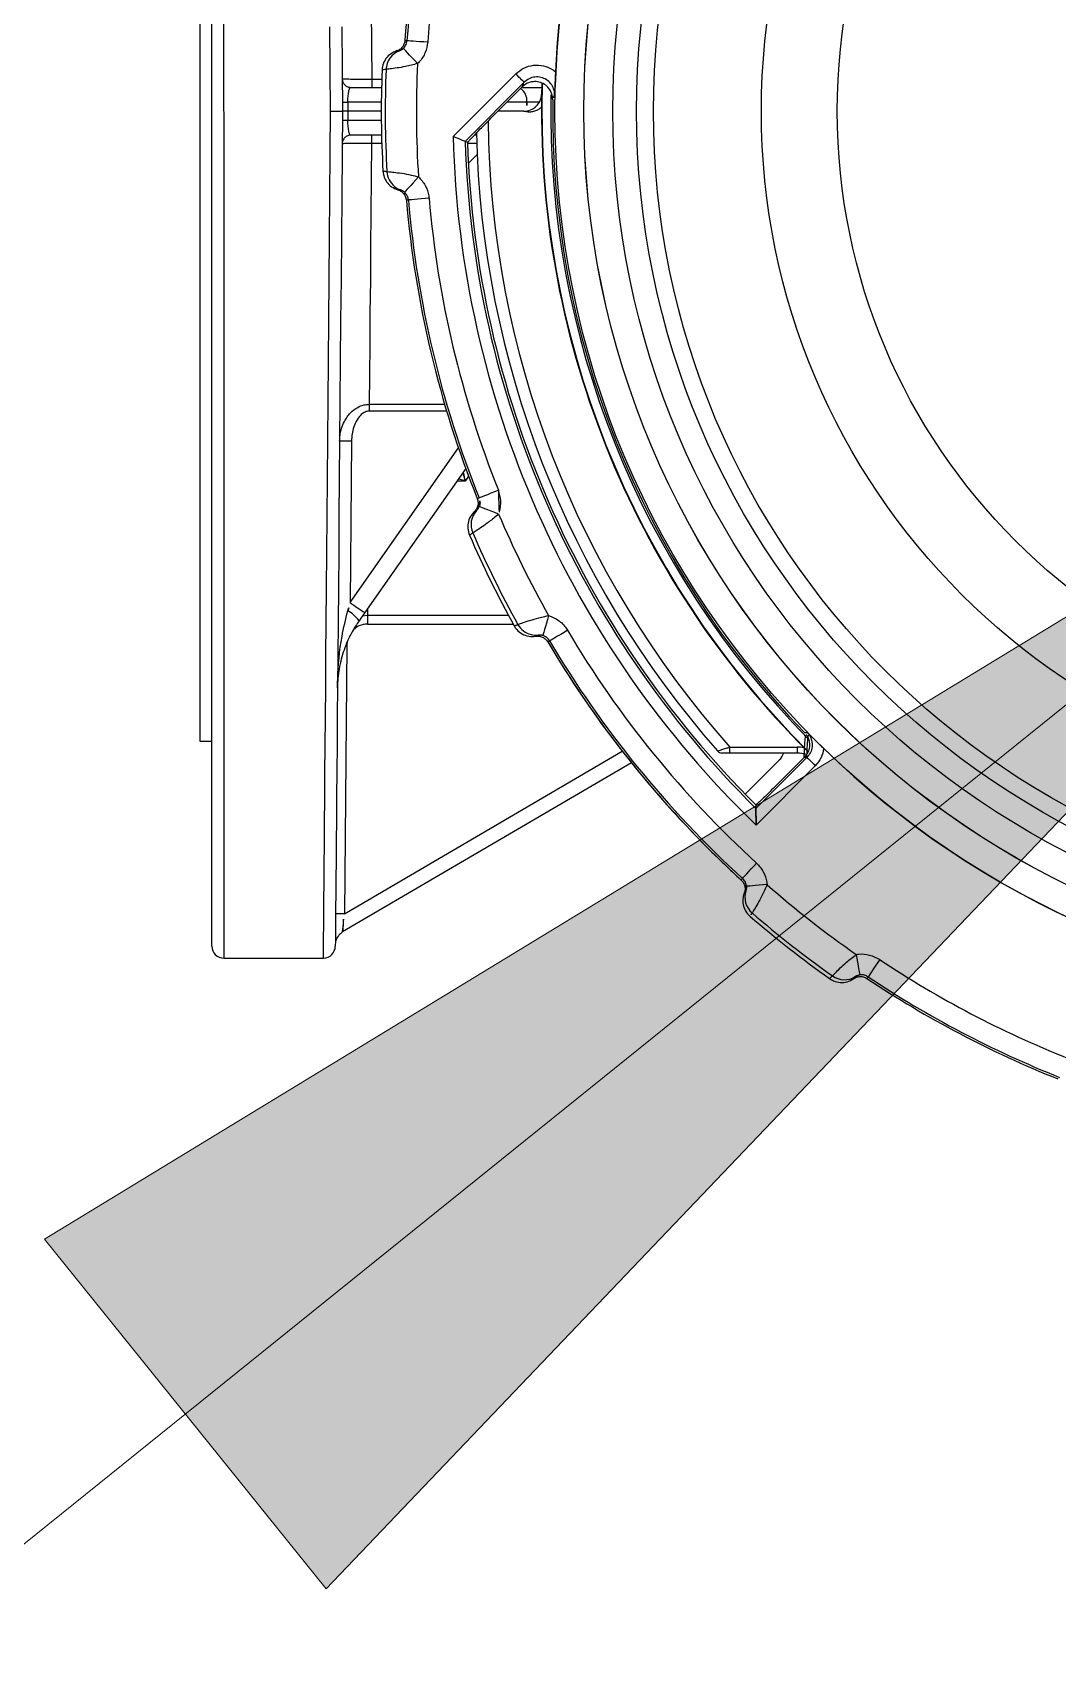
# Model space of a CAD drawing. Header units: millimetres. Extents: x 441156 to 441876, y 4514765 to 4515211.
# Drawn here: x 441240.9967 to 441241.1771, y 4514792.605 to 4514792.8894 of the extents above; entities that cross this region are included whole.
import ezdxf

# ---------------------------------------------------------------- set-up
doc = ezdxf.new("R2010")
doc.units = ezdxf.units.MM
doc.layers.add('-LYNKA_PISCINA', color=7, linetype='Continuous', lineweight=18)
doc.layers.add('G-ANNO-TEXT', color=7, linetype='Continuous', lineweight=9)
doc.layers.add('05 ESQUEMAS HIDRAULICOS nuevos_dwg _6_', color=7, linetype='Continuous', lineweight=18, true_color=0x767676)

# ---------------------------------------------------------------- blocks, each defined once
blk = doc.blocks.new('05 ESQUEMAS HIDRAULICOS nuevos_dwg_A$C47CE04E0-V10-01_ARQ_CUARTO DEPURADORA')
at = {"layer": '-LYNKA_PISCINA', "lineweight": 25}
for p, q in [((3.479, 51.541), (3.479, 79.641)), ((6.175, 66.132), (6.341, 66.132)), ((5.825, 65.991), (6.337, 65.991)), ((8.176, 65.472), (8.705, 66.001)), ((8.732, 65.591), (8.295, 65.591)), ((8.782, 65.743), (8.447, 65.743)), ((6.337, 65.191), (5.825, 65.191)), ((6.341, 65.051), (6.175, 65.051)), ((7.938, 65.051), (7.785, 65.051)), ((7.934, 65.191), (7.901, 65.191)), ((7.799, 64.718), (7.945, 64.864)), ((6.134, 60.66), (7.398, 60.66)), ((12.455, 54.1), (13.028, 54.673)), ((10.541, 54.626), (5.681, 51.78))]:
    blk.add_line(p, q, dxfattribs=at)
at = {"layer": '-LYNKA_PISCINA', "lineweight": 25, "flags": 128}
for points in [[(3.679, 79.841), (3.679, 51.341), (5.357, 51.341), (5.357, 51.346), (5.357, 51.381), (5.358, 51.452), (5.359, 51.558), (5.36, 51.699), (5.362, 51.874), (5.364, 52.083), (5.366, 52.326), (5.368, 52.602), (5.371, 52.911), (5.374, 53.25), (5.377, 53.621), (5.38, 54.021), (5.384, 54.45), (5.388, 54.907), (5.392, 55.39), (5.396, 55.899), (5.401, 56.431), (5.406, 56.987), (5.411, 57.564), (5.416, 58.161), (5.421, 58.776), (5.427, 59.408), (5.432, 60.056), (5.438, 60.717), (5.444, 61.391), (5.45, 62.075), (5.455, 62.768), (5.461, 63.467), (5.468, 64.172), (5.474, 64.881), (5.48, 65.591), (5.474, 66.302), (5.468, 67.01)], [(5.667, 67.013), (5.674, 66.303), (5.68, 65.591), (5.674, 64.88), (5.667, 64.17), (5.661, 63.463), (5.655, 62.763), (5.649, 62.069), (5.643, 61.385), (5.637, 60.711), (5.631, 60.05), (5.626, 59.403), (5.62, 58.772), (5.615, 58.158), (5.61, 57.564), (5.605, 56.99), (5.6, 56.438), (5.595, 55.91), (5.591, 55.407), (5.587, 54.929), (5.583, 54.48), (5.579, 54.058), (5.576, 53.666), (5.573, 53.305), (5.57, 52.976), (5.567, 52.678), (5.565, 52.414), (5.563, 52.184), (5.561, 51.988), (5.56, 51.827), (5.559, 51.702), (5.558, 51.612), (5.557, 51.558), (5.557, 51.539)], [(3.479, 76.191), (3.279, 76.189), (3.279, 54.993), (3.479, 54.991)], [(7.432, 70.637), (6.134, 70.637), (6.134, 70.522), (6.139, 70.03), (6.144, 69.517), (6.148, 68.985), (6.154, 68.436), (6.159, 67.874), (6.164, 67.3), (6.169, 66.719), (6.175, 66.132), (6.175, 65.991)], [(6.942, 66.393), (6.895, 66.443), (6.851, 66.49), (6.81, 66.534), (6.773, 66.573), (6.744, 66.605), (6.721, 66.629), (6.708, 66.643), (6.703, 66.649)], [(6.731, 66.783), (6.733, 66.783), (6.747, 66.782), (6.766, 66.781), (6.773, 66.78), (6.793, 66.779), (6.826, 66.777), (6.869, 66.774), (6.922, 66.77), (6.982, 66.766), (7.047, 66.762), (7.115, 66.757)], [(7.785, 65.068), (7.743, 65.084), (8.738, 66.079), (8.735, 66.082), (8.726, 66.091), (8.713, 66.104), (8.695, 66.122), (8.674, 66.143), (8.65, 66.167), (8.624, 66.193), (8.597, 66.22), (7.541, 65.164)], [(6.333, 65.743), (5.768, 65.743), (5.769, 65.591), (5.68, 65.591)], [(6.332, 65.591), (5.769, 65.591), (5.768, 65.439), (6.333, 65.439)], [(7.432, 60.546), (6.134, 60.546), (6.134, 60.66), (6.139, 61.152), (6.144, 61.665), (6.148, 62.198), (6.154, 62.746), (6.159, 63.309), (6.164, 63.882), (6.169, 64.464), (6.175, 65.051), (6.175, 65.191)], [(6.959, 64.488), (6.913, 64.437), (6.869, 64.389), (6.829, 64.344), (6.793, 64.305), (6.764, 64.273), (6.742, 64.248), (6.729, 64.233), (6.724, 64.228)], [(7.138, 64.127), (7.07, 64.121), (7.005, 64.115), (6.945, 64.11), (6.892, 64.106), (6.849, 64.102), (6.816, 64.099), (6.796, 64.098), (6.789, 64.097), (6.786, 64.097), (6.772, 64.096), (6.755, 64.094)], [(5.831, 60.042), (5.808, 57.324), (7.63, 59.927)], [(7.753, 59.581), (6.053, 57.154), (6.021, 57.108), (5.989, 57.062), (5.957, 57.016)], [(7.802, 59.448), (7.744, 59.367), (7.603, 59.367)], [(7.947, 59.073), (7.949, 59.074), (7.961, 59.079), (7.979, 59.086), (7.986, 59.089), (8.004, 59.096), (8.035, 59.108), (8.075, 59.125), (8.124, 59.144), (8.18, 59.167), (8.241, 59.191), (8.304, 59.216)], [(8.306, 58.813), (8.243, 58.838), (8.182, 58.861), (8.125, 58.883), (8.076, 58.902), (8.035, 58.918), (8.005, 58.93), (7.986, 58.937), (7.98, 58.939)], [(6.102, 57.225), (6.102, 57.166), (6.101, 57.109), (8.47, 57.109)], [(6.015, 57.099), (6.101, 57.109), (6.101, 56.96), (8.551, 56.96)], [(9.148, 57.104), (9.128, 57.039), (9.11, 56.976), (9.093, 56.918), (9.078, 56.867), (9.066, 56.825), (9.057, 56.794), (9.051, 56.775), (9.049, 56.768)], [(9.466, 56.856), (9.407, 56.822), (9.351, 56.788), (9.299, 56.758), (9.254, 56.731), (9.216, 56.709), (9.188, 56.692), (9.171, 56.682), (9.164, 56.678), (9.162, 56.677), (9.15, 56.67), (9.135, 56.661)], [(5.76, 56.663), (5.751, 56.612), (5.712, 52.085), (10.386, 54.822)], [(13.453, 55.138), (13.482, 55.138), (13.497, 55.138)], [(12.636, 53.917), (12.636, 53.859), (13.494, 54.717), (13.497, 54.713), (13.506, 54.705), (13.519, 54.691), (13.537, 54.674), (13.558, 54.653), (13.582, 54.629), (13.608, 54.603), (13.635, 54.576), (12.638, 53.578)], [(13.494, 54.717), (13.477, 54.717), (13.449, 54.717), (12.924, 54.192)], [(12.388, 52.654), (12.389, 52.655), (12.398, 52.666), (12.411, 52.68), (12.415, 52.685), (12.429, 52.7), (12.451, 52.724), (12.481, 52.756), (12.516, 52.795), (12.557, 52.84), (12.601, 52.888), (12.647, 52.938)], [(12.824, 52.576), (12.756, 52.57), (12.691, 52.565), (12.631, 52.56), (12.578, 52.556), (12.534, 52.553), (12.502, 52.55), (12.482, 52.549), (12.475, 52.548)], [(14.324, 51.401), (14.335, 51.334), (14.345, 51.269), (14.355, 51.21), (14.364, 51.157), (14.371, 51.114), (14.376, 51.082), (14.379, 51.062), (14.38, 51.055)], [(14.718, 51.316), (14.68, 51.259), (14.644, 51.205), (14.61, 51.155), (14.581, 51.111), (14.557, 51.074), (14.539, 51.047), (14.528, 51.031), (14.524, 51.025), (14.522, 51.022), (14.514, 51.01), (14.504, 50.996)]]:
    blk.add_lwpolyline(points, dxfattribs=at)
blk.add_lwpolyline([(13.329, 54.891), (13.329, 54.791), (12.199, 54.791), (12.199, 54.891)], close=True, dxfattribs=at)
at = {"layer": '-LYNKA_PISCINA', "lineweight": 25}
for radius in [14.974, 14.488, 14.487, 14, 14, 13.6, 13.6, 13.316, 11.5, 10.222]:
    blk.add_circle((24.229, 65.591), radius, dxfattribs=at)
for centre, radius, start, end in [((24.229, 65.591), 14.975, 135.74, 177.4682), ((24.229, 65.591), 17.538, 159.1817, 176.104), ((24.229, 65.591), 17.504, 159.183, 176.1027), ((24.229, 65.591), 17.154, 159.183, 176.1027), ((6.762, 66.281), 0.35, 111.045, 177.744), ((6.493, 68.911), 2.307, 272.4431, 273.5645), ((24.229, 65.591), 17.306, 177.3445, 183.6555), ((24.229, 65.591), 17.896, 177.7781, 183.2219), ((24.229, 65.591), 17.83, 177.7377, 183.2623), ((8.529, 65.769), 0.255, 354.2355, 53.9806), ((24.229, 65.591), 15.2, 178.2542, 225.1431), ((24.229, 65.591), 15.193, 178.2665, 225.133), ((24.229, 65.591), 15.043, 178.959, 224.6172), ((24.229, 65.591), 15.013, 179.2592, 224.1282), ((24.229, 65.591), 16.1, 180.5679, 221.6514), ((24.229, 65.591), 16.693, 181.4649, 226.0242), ((24.229, 65.591), 16.493, 181.7622, 225.3422), ((24.229, 65.591), 16.453, 181.8237, 225.2007), ((24.229, 65.591), 16.3, 181.258, 221.3375), ((6.777, 64.596), 0.35, 183.2574, 230.1444), ((6.777, 64.596), 0.35, 230.1455, 249.9576), ((6.554, 61.989), 2.281, 87.429, 88.5633), ((24.229, 65.591), 17.538, 184.896, 201.8183), ((24.229, 65.591), 17.504, 184.8973, 201.817), ((24.229, 65.591), 17.154, 184.8973, 201.817), ((5.731, 54.311), 5.731, 89.0003, 90.9997), ((8.192, 58.634), 0.35, 136.7594, 203.4582), ((6.81, 60.884), 2.304, 298.157, 299.2797), ((24.229, 65.591), 17.306, 203.0588, 209.3698), ((24.229, 65.591), 17.83, 203.4519, 208.9766), ((24.229, 65.591), 17.896, 203.4924, 208.9361), ((5.47, 56.663), 0.602, 35.9727, 60.263), ((11.844, 65.815), 10.419, 234.5908, 236.2324), ((8.937, 57.123), 0.35, 208.9718, 255.8585), ((24.229, 65.591), 17.154, 210.6116, 227.5313), ((8.937, 57.123), 0.35, 255.8597, 275.6716), ((9.863, 54.687), 2.27, 113.1404, 114.2803), ((24.229, 65.591), 17.538, 210.6103, 225), ((24.229, 65.591), 17.538, 210.6103, 227.5325), ((24.229, 65.591), 17.504, 210.6116, 227.5313), ((12.065, 54.891), 0.1, 221.3375, 270), ((12.781, 54.921), 0.35, 315, 338.2802), ((13.329, 54.291), 0.6, 78.9807, 90), ((13.329, 54.291), 0.5, 72.1279, 90), ((24.229, 65.591), 14.975, 225.74, 267.4682), ((24.229, 65.591), 17.538, 225, 227.5325), ((24.229, 65.591), 17.306, 228.7731, 235.0841), ((10.552, 53.811), 2.336, 323.8787, 324.9864), ((12.799, 52.365), 0.35, 162.4737, 229.1724), ((5.637, 47.786), 4.3, 89.0007, 90.9993), ((24.229, 65.591), 17.896, 229.2067, 234.6504), ((24.229, 65.591), 17.83, 229.1662, 234.6909), ((3.679, 51.541), 0.2, 180, 270), ((5.357, 51.541), 0.2, 270.4175, 359.5), ((24.229, 65.591), 17.154, 236.3259, 248.2614), ((14.125, 51.326), 0.35, 234.685, 301.3834), ((16.029, 49.524), 2.285, 138.8582, 139.9905), ((24.229, 65.591), 17.538, 236.3246, 248.1899), ((24.229, 65.591), 17.504, 236.3259, 248.2614)]:
    blk.add_arc(centre, radius, start, end, dxfattribs=at)
for centre, major_axis, ratio, start_param, end_param in [((23.798, 65.585), (15.015, 0.204), 0.999973, 3.117491, 3.127627), ((5.808, 57.327), (0.206, 0.726), 0.00092, 4.516883, 4.708967)]:
    blk.add_ellipse(centre, major_axis=major_axis, ratio=ratio, start_param=start_param, end_param=end_param, dxfattribs=at)
for points, knots in [([(6.731, 66.783), (6.727, 66.761), (6.72, 66.716), (6.681, 66.659), (6.636, 66.622), (6.603, 66.61), (6.591, 66.606)], [0, 0, 0, 0, 0.280969, 0.561944, 0.842935, 1, 1, 1, 1]), ([(6.636, 66.608), (6.637, 66.608), (6.638, 66.608), (6.644, 66.611), (6.657, 66.616), (6.673, 66.625), (6.688, 66.636), (6.697, 66.643), (6.702, 66.648), (6.703, 66.649)], [0, 0, 0, 0, 0.151142, 0.413313, 0.653786, 0.827404, 0.905789, 0.984719, 1, 1, 1, 1]), ([(6.703, 66.649), (6.706, 66.652), (6.726, 66.671), (6.754, 66.714), (6.762, 66.759), (6.766, 66.781)], [0, 0, 0, 0, 0.101197, 0.550611, 1, 1, 1, 1]), ([(7.115, 66.757), (7.105, 66.696), (7.084, 66.574), (7.006, 66.456), (6.952, 66.403), (6.942, 66.393)], [0, 0, 0, 0, 0.449406, 0.89881, 1, 1, 1, 1]), ([(6.591, 66.606), (6.568, 66.596), (6.507, 66.573), (6.426, 66.505), (6.362, 66.403), (6.351, 66.324), (6.346, 66.285)], [0, 0, 0, 0, 0.177142, 0.451434, 0.725712, 1, 1, 1, 1]), ([(6.942, 66.393), (6.874, 66.375), (6.75, 66.343), (6.589, 66.317), (6.476, 66.302), (6.421, 66.296), (6.415, 66.295), (6.412, 66.295)], [0, 0, 0, 0, 0.255408, 0.459957, 0.680688, 0.886849, 1, 1, 1, 1]), ([(8.597, 66.22), (8.641, 66.256), (8.728, 66.328), (8.896, 66.373), (9.066, 66.364), (9.191, 66.312), (9.252, 66.265), (9.269, 66.253)], [0, 0, 0, 0, 0.229331, 0.4586899, 0.6873425, 0.9151581, 1, 1, 1, 1]), ([(5.675, 66.14), (5.677, 66.12), (5.682, 66.081), (5.717, 66.032), (5.766, 65.998), (5.805, 65.993), (5.825, 65.991)], [0, 0, 0, 0, 0.25, 0.5, 0.75, 1, 1, 1, 1]), ([(5.675, 66.14), (5.681, 66.139), (5.692, 66.137), (5.778, 66.134), (5.905, 66.132), (6.046, 66.132), (6.138, 66.132), (6.175, 66.132)], [0, 0, 0, 0, 0.215127, 0.43032, 0.645349, 0.860012, 1, 1, 1, 1]), ([(6.412, 66.295), (6.406, 66.294), (6.384, 66.29), (6.362, 66.287), (6.346, 66.285)], [0, 0, 0, 0, 0.292748, 1, 1, 1, 1]), ([(9.25, 65.861), (9.25, 65.863), (9.25, 65.898), (9.239, 65.967), (9.19, 66.057), (9.115, 66.126), (9.02, 66.166), (8.918, 66.172), (8.817, 66.144), (8.764, 66.101), (8.738, 66.079)], [0, 0, 0, 0, 0.005702, 0.148229, 0.289901, 0.43109, 0.572378, 0.714307, 0.856984, 1, 1, 1, 1]), ([(9.269, 66.253), (9.267, 66.219), (9.263, 66.127), (9.256, 65.994), (9.252, 65.905), (9.25, 65.862), (9.25, 65.861)], [0, 0, 0, 0, 0.227363, 0.620168, 0.997546, 1, 1, 1, 1]), ([(5.768, 65.743), (5.768, 65.758), (5.769, 65.789), (5.773, 65.835), (5.779, 65.881), (5.788, 65.936), (5.798, 65.983), (5.816, 65.989), (5.825, 65.991)], [0, 0, 0, 0, 0.087992, 0.189036, 0.306564, 0.442758, 0.716377, 1, 1, 1, 1]), ([(9.217, 65.785), (9.214, 65.819), (9.208, 65.887), (9.158, 65.978), (9.082, 66.047), (8.988, 66.087), (8.886, 66.093), (8.785, 66.067), (8.732, 66.023), (8.705, 66.001)], [0, 0, 0, 0, 0.142918, 0.2858535, 0.4283541, 0.5703406, 0.712118, 0.8540783, 1, 1, 1, 1]), ([(8.705, 66.001), (8.713, 66.019), (8.724, 66.045), (8.735, 66.071), (8.738, 66.079)], [0, 0, 0, 0, 0.682321, 1, 1, 1, 1]), ([(8.708, 65.991), (8.719, 65.991), (8.799, 65.991), (8.916, 65.991), (9.019, 65.991), (9.039, 65.991)], [0, 0, 0, 0, 0.118184, 0.832603, 1, 1, 1, 1]), ([(8.732, 65.591), (8.771, 65.596), (8.847, 65.604), (8.946, 65.671), (9.003, 65.753), (9.027, 65.828), (9.03, 65.866), (9.032, 65.885)], [0, 0, 0, 0, 0.255035, 0.507264, 0.75496, 0.880695, 1, 1, 1, 1]), ([(9.25, 65.861), (9.245, 65.85), (9.234, 65.825), (9.223, 65.799), (9.217, 65.785)], [0, 0, 0, 0, 0.445967, 1, 1, 1, 1]), ([(5.48, 65.591), (5.482, 65.591), (5.497, 65.591), (5.534, 65.591), (5.588, 65.591), (5.639, 65.591), (5.673, 65.591), (5.678, 65.591), (5.68, 65.591)], [0, 0, 0, 0, 0.0218, 0.141346, 0.356018, 0.570676, 0.78533, 1, 1, 1, 1]), ([(5.678, 65.743), (5.68, 65.743), (5.682, 65.743), (5.7, 65.743), (5.728, 65.743), (5.755, 65.743), (5.768, 65.743)], [0, 0, 0, 0, 0.250009, 0.499999, 0.749996, 1, 1, 1, 1]), ([(9.028, 65.66), (9.016, 65.649), (8.986, 65.621), (8.928, 65.594), (8.861, 65.577), (8.794, 65.576), (8.752, 65.586), (8.732, 65.591)], [0, 0, 0, 0, 0.155428, 0.379856, 0.596233, 0.80316, 1, 1, 1, 1]), ([(8.989, 65.746), (8.945, 65.745), (8.87, 65.745), (8.808, 65.744), (8.782, 65.743)], [0, 0, 0, 0, 0.578808, 1, 1, 1, 1]), ([(5.678, 65.439), (5.68, 65.439), (5.682, 65.439), (5.7, 65.439), (5.728, 65.439), (5.755, 65.439), (5.768, 65.439)], [0, 0, 0, 0, 0.250009, 0.499999, 0.749996, 1, 1, 1, 1]), ([(5.825, 65.191), (5.816, 65.194), (5.798, 65.199), (5.788, 65.246), (5.779, 65.301), (5.773, 65.347), (5.769, 65.393), (5.768, 65.424), (5.768, 65.439)], [0, 0, 0, 0, 0.283647, 0.557242, 0.69344, 0.81097, 0.912018, 1, 1, 1, 1]), ([(7.784, 65.06), (7.785, 65.062), (7.788, 65.068), (7.819, 65.104), (7.889, 65.18), (8.011, 65.306), (8.115, 65.411), (8.176, 65.472)], [0, 0, 0, 0, 0.085888, 0.232975, 0.416331, 0.661323, 1, 1, 1, 1]), ([(5.825, 65.191), (5.805, 65.189), (5.766, 65.185), (5.717, 65.15), (5.682, 65.101), (5.677, 65.062), (5.675, 65.043)], [0, 0, 0, 0, 0.25, 0.5, 0.75, 1, 1, 1, 1]), ([(6.175, 65.051), (6.119, 65.051), (6.006, 65.051), (5.857, 65.05), (5.744, 65.047), (5.684, 65.045), (5.677, 65.043), (5.675, 65.043)], [0, 0, 0, 0, 0.21429, 0.428548, 0.64287, 0.857497, 1, 1, 1, 1]), ([(7.743, 65.084), (7.74, 65.085), (7.735, 65.087), (7.702, 65.1), (7.654, 65.119), (7.598, 65.142), (7.559, 65.157), (7.541, 65.164), (7.541, 65.164)], [0, 0, 0, 0, 0.1981427, 0.396014, 0.6013566, 0.8230779, 0.9967169, 1, 1, 1, 1]), ([(6.361, 64.585), (6.371, 64.584), (6.388, 64.582), (6.41, 64.579), (6.422, 64.577), (6.427, 64.577)], [0, 0, 0, 0, 0.473733, 0.764643, 1, 1, 1, 1]), ([(6.361, 64.585), (6.364, 64.56), (6.372, 64.496), (6.418, 64.401), (6.502, 64.314), (6.575, 64.284), (6.612, 64.269)], [0, 0, 0, 0, 0.176968, 0.451306, 0.725658, 1, 1, 1, 1]), ([(6.427, 64.577), (6.434, 64.576), (6.448, 64.575), (6.54, 64.566), (6.673, 64.549), (6.821, 64.523), (6.918, 64.498), (6.959, 64.488)], [0, 0, 0, 0, 0.211641, 0.42327, 0.63514, 0.848502, 1, 1, 1, 1]), ([(6.959, 64.488), (7, 64.442), (7.084, 64.35), (7.128, 64.215), (7.136, 64.141), (7.138, 64.127)], [0, 0, 0, 0, 0.449413, 0.898827, 1, 1, 1, 1]), ([(6.612, 64.269), (6.633, 64.261), (6.675, 64.244), (6.722, 64.194), (6.748, 64.141), (6.753, 64.107), (6.755, 64.094)], [0, 0, 0, 0, 0.28101, 0.562009, 0.842992, 1, 1, 1, 1]), ([(6.724, 64.228), (6.723, 64.229), (6.718, 64.233), (6.713, 64.238), (6.703, 64.244), (6.696, 64.249), (6.684, 64.256), (6.672, 64.262), (6.661, 64.266), (6.657, 64.268), (6.657, 64.268), (6.657, 64.268)], [0, 0, 0, 0, 0.015016, 0.09324, 0.105085, 0.204881, 0.248699, 0.450711, 0.669448, 0.924412, 1, 1, 1, 1]), ([(6.789, 64.097), (6.788, 64.102), (6.785, 64.129), (6.769, 64.178), (6.739, 64.212), (6.724, 64.228)], [0, 0, 0, 0, 0.101169, 0.55057, 1, 1, 1, 1]), ([(5.631, 60.042), (5.633, 60.074), (5.638, 60.187), (5.692, 60.356), (5.802, 60.515), (5.92, 60.606), (6.032, 60.653), (6.102, 60.658), (6.134, 60.66)], [0, 0, 0, 0, 0.112017, 0.391151, 0.597043, 0.767094, 0.890819, 1, 1, 1, 1]), ([(6.134, 60.546), (6.114, 60.544), (6.071, 60.539), (6.002, 60.499), (5.932, 60.421), (5.86, 60.277), (5.833, 60.142), (5.832, 60.052), (5.831, 60.042)], [0, 0, 0, 0, 0.0923368, 0.2020243, 0.3649796, 0.5774743, 0.9516162, 1, 1, 1, 1]), ([(7.744, 59.367), (7.744, 59.368), (7.729, 59.374), (7.69, 59.39), (7.652, 59.399), (7.629, 59.405)], [0, 0, 0, 0, 0.010529, 0.397574, 1, 1, 1, 1]), ([(7.705, 59.513), (7.708, 59.513), (7.714, 59.511), (7.725, 59.469), (7.736, 59.419), (7.742, 59.38), (7.744, 59.368), (7.744, 59.367)], [0, 0, 0, 0, 0.238833, 0.51234, 0.849055, 0.995928, 1, 1, 1, 1]), ([(7.947, 59.073), (7.953, 59.051), (7.966, 59.008), (7.956, 58.94), (7.931, 58.887), (7.907, 58.862), (7.898, 58.852)], [0, 0, 0, 0, 0.280969, 0.561943, 0.842936, 1, 1, 1, 1]), ([(7.98, 58.939), (7.981, 58.944), (7.991, 58.97), (7.998, 59.021), (7.985, 59.064), (7.979, 59.086)], [0, 0, 0, 0, 0.101196, 0.550613, 1, 1, 1, 1]), ([(8.304, 59.216), (8.321, 59.157), (8.356, 59.037), (8.336, 58.897), (8.311, 58.826), (8.306, 58.813)], [0, 0, 0, 0, 0.449405, 0.89881, 1, 1, 1, 1]), ([(7.898, 58.852), (7.88, 58.834), (7.836, 58.787), (7.793, 58.69), (7.779, 58.57), (7.804, 58.495), (7.816, 58.457)], [0, 0, 0, 0, 0.177143, 0.451435, 0.725712, 1, 1, 1, 1]), ([(8.306, 58.813), (8.252, 58.767), (8.155, 58.685), (8.021, 58.591), (7.926, 58.528), (7.879, 58.499), (7.873, 58.496), (7.871, 58.495)], [0, 0, 0, 0, 0.255408, 0.459957, 0.680688, 0.886849, 1, 1, 1, 1]), ([(7.937, 58.874), (7.938, 58.874), (7.938, 58.875), (7.943, 58.88), (7.952, 58.89), (7.963, 58.906), (7.972, 58.922), (7.977, 58.933), (7.979, 58.939), (7.98, 58.939)], [0, 0, 0, 0, 0.151142, 0.413313, 0.653786, 0.827405, 0.905789, 0.984718, 1, 1, 1, 1]), ([(7.871, 58.495), (7.866, 58.491), (7.848, 58.478), (7.829, 58.466), (7.816, 58.457)], [0, 0, 0, 0, 0.292748, 1, 1, 1, 1]), ([(5.595, 55.887), (5.595, 55.888), (5.596, 55.934), (5.602, 56.223), (5.639, 56.659), (5.733, 57.041), (5.768, 57.185)], [0, 0, 0, 0, 0.002297, 0.107392, 0.663675, 1, 1, 1, 1]), ([(5.957, 57.016), (5.917, 56.956), (5.837, 56.833), (5.728, 56.604), (5.639, 56.328), (5.601, 56.076), (5.595, 55.928), (5.595, 55.888), (5.595, 55.887)], [0, 0, 0, 0, 0.168647, 0.341933, 0.614118, 0.893865, 0.997827, 1, 1, 1, 1]), ([(6.101, 56.96), (6.077, 56.959), (6.013, 56.954), (5.924, 56.92), (5.875, 56.873), (5.855, 56.853)], [0, 0, 0, 0, 0.265328, 0.690497, 1, 1, 1, 1]), ([(8.567, 56.932), (8.577, 56.936), (8.593, 56.941), (8.614, 56.948), (8.625, 56.952), (8.631, 56.953)], [0, 0, 0, 0, 0.473733, 0.764643, 1, 1, 1, 1]), ([(8.567, 56.932), (8.58, 56.911), (8.615, 56.856), (8.699, 56.791), (8.811, 56.749), (8.89, 56.754), (8.93, 56.756)], [0, 0, 0, 0, 0.176969, 0.451306, 0.725659, 1, 1, 1, 1]), ([(8.631, 56.953), (8.637, 56.956), (8.649, 56.961), (8.736, 56.992), (8.864, 57.034), (9.008, 57.075), (9.107, 57.095), (9.148, 57.104)], [0, 0, 0, 0, 0.211641, 0.42327, 0.63514, 0.848502, 1, 1, 1, 1]), ([(9.148, 57.104), (9.205, 57.081), (9.32, 57.034), (9.418, 56.932), (9.458, 56.868), (9.466, 56.856)], [0, 0, 0, 0, 0.449413, 0.898827, 1, 1, 1, 1]), ([(8.93, 56.756), (8.952, 56.758), (8.998, 56.761), (9.062, 56.736), (9.108, 56.7), (9.128, 56.671), (9.135, 56.661)], [0, 0, 0, 0, 0.28101, 0.56201, 0.842992, 1, 1, 1, 1]), ([(9.049, 56.768), (9.048, 56.768), (9.042, 56.77), (9.035, 56.772), (9.023, 56.774), (9.015, 56.775), (9, 56.776), (8.987, 56.776), (8.976, 56.775), (8.972, 56.775), (8.971, 56.774), (8.971, 56.774)], [0, 0, 0, 0, 0.015015, 0.093239, 0.105084, 0.20488, 0.248699, 0.450711, 0.669447, 0.924412, 1, 1, 1, 1]), ([(9.164, 56.678), (9.162, 56.682), (9.147, 56.706), (9.112, 56.743), (9.07, 56.76), (9.049, 56.768)], [0, 0, 0, 0, 0.10117, 0.550571, 1, 1, 1, 1]), ([(13.449, 54.717), (13.471, 54.743), (13.514, 54.796), (13.541, 54.896), (13.535, 54.998), (13.501, 55.081), (13.466, 55.122), (13.453, 55.138)], [0, 0, 0, 0, 0.216852, 0.433709, 0.650426, 0.867085, 1, 1, 1, 1]), ([(13.494, 54.717), (13.515, 54.743), (13.559, 54.796), (13.586, 54.896), (13.58, 54.997), (13.546, 55.081), (13.51, 55.122), (13.497, 55.138)], [0, 0, 0, 0, 0.216641, 0.433168, 0.649523, 0.865888, 1, 1, 1, 1]), ([(13.497, 55.138), (13.497, 55.138), (13.528, 55.108), (13.592, 55.046), (13.688, 54.954), (13.754, 54.89), (13.778, 54.867)], [0, 0, 0, 0, 0.002448, 0.380304, 0.77226, 1, 1, 1, 1]), ([(11.99, 54.825), (11.992, 54.826), (11.995, 54.827), (12.02, 54.834), (12.064, 54.848), (12.128, 54.869), (12.177, 54.884), (12.199, 54.891)], [0, 0, 0, 0, 0.167518, 0.3284198, 0.533337, 0.7863664, 1, 1, 1, 1]), ([(12.199, 54.791), (12.185, 54.791), (12.154, 54.791), (12.114, 54.791), (12.085, 54.791), (12.068, 54.791), (12.066, 54.791), (12.065, 54.791)], [0, 0, 0, 0, 0.232126, 0.497886, 0.700022, 0.849718, 1, 1, 1, 1]), ([(13.778, 54.867), (13.767, 54.813), (13.743, 54.705), (13.672, 54.619), (13.635, 54.576)], [0, 0, 0, 0, 0.488945, 1, 1, 1, 1]), ([(12.924, 54.192), (12.893, 54.161), (12.829, 54.097), (12.742, 54.014), (12.676, 53.953), (12.64, 53.922), (12.634, 53.92), (12.632, 53.919)], [0, 0, 0, 0, 0.215742, 0.431482, 0.647291, 0.863236, 1, 1, 1, 1]), ([(12.636, 53.859), (12.636, 53.856), (12.636, 53.85), (12.636, 53.814), (12.637, 53.75), (12.637, 53.666), (12.638, 53.604), (12.638, 53.578), (12.638, 53.578)], [0, 0, 0, 0, 0.146474, 0.292158, 0.502595, 0.792476, 0.997597, 1, 1, 1, 1]), ([(12.647, 52.938), (12.688, 52.892), (12.771, 52.799), (12.815, 52.664), (12.822, 52.589), (12.824, 52.576)], [0, 0, 0, 0, 0.449404, 0.898808, 1, 1, 1, 1]), ([(12.388, 52.654), (12.403, 52.637), (12.433, 52.603), (12.454, 52.538), (12.454, 52.479), (12.443, 52.446), (12.439, 52.434)], [0, 0, 0, 0, 0.280967, 0.56194, 0.842933, 1, 1, 1, 1]), ([(12.475, 52.548), (12.474, 52.553), (12.472, 52.58), (12.456, 52.629), (12.426, 52.663), (12.411, 52.68)], [0, 0, 0, 0, 0.101203, 0.5506074, 1, 1, 1, 1]), ([(12.465, 52.471), (12.465, 52.471), (12.466, 52.472), (12.468, 52.478), (12.471, 52.492), (12.475, 52.51), (12.476, 52.529), (12.475, 52.54), (12.475, 52.547), (12.475, 52.548)], [0, 0, 0, 0, 0.1511427, 0.4133134, 0.6537885, 0.8274047, 0.9057921, 0.9847226, 1, 1, 1, 1]), ([(12.824, 52.576), (12.795, 52.511), (12.743, 52.395), (12.663, 52.252), (12.605, 52.154), (12.575, 52.108), (12.571, 52.102), (12.57, 52.101)], [0, 0, 0, 0, 0.255409, 0.459957, 0.680688, 0.886849, 1, 1, 1, 1]), ([(12.439, 52.434), (12.431, 52.41), (12.412, 52.348), (12.415, 52.242), (12.455, 52.128), (12.509, 52.071), (12.537, 52.042)], [0, 0, 0, 0, 0.177142, 0.451433, 0.725711, 1, 1, 1, 1]), ([(5.681, 51.78), (5.681, 51.781), (5.682, 51.783), (5.683, 51.798), (5.685, 51.825), (5.686, 51.863), (5.688, 51.91), (5.693, 51.985), (5.704, 52.045), (5.712, 52.085)], [0, 0, 0, 0, 0.098258, 0.205256, 0.322243, 0.450174, 0.584924, 0.720922, 1, 1, 1, 1]), ([(12.57, 52.101), (12.567, 52.095), (12.556, 52.075), (12.545, 52.056), (12.537, 52.042)], [0, 0, 0, 0, 0.292748, 1, 1, 1, 1]), ([(5.681, 51.78), (5.663, 51.767), (5.628, 51.743), (5.59, 51.69), (5.569, 51.651), (5.566, 51.629), (5.566, 51.629)], [0, 0, 0, 0, 0.331271, 0.662542, 0.993819, 1, 1, 1, 1]), ([(14.324, 51.401), (14.337, 51.403), (14.412, 51.413), (14.553, 51.403), (14.663, 51.345), (14.718, 51.316)], [0, 0, 0, 0, 0.10119, 0.550595, 1, 1, 1, 1]), ([(13.923, 51.041), (13.925, 51.042), (13.929, 51.047), (13.967, 51.087), (14.048, 51.167), (14.167, 51.279), (14.268, 51.357), (14.324, 51.401)], [0, 0, 0, 0, 0.113151, 0.319311, 0.540043, 0.744592, 1, 1, 1, 1]), ([(13.875, 50.994), (13.886, 51.005), (13.902, 51.021), (13.918, 51.036), (13.923, 51.041)], [0, 0, 0, 0, 0.709092, 1, 1, 1, 1]), ([(13.875, 50.994), (13.896, 50.981), (13.951, 50.947), (14.055, 50.924), (14.175, 50.935), (14.244, 50.974), (14.278, 50.993)], [0, 0, 0, 0, 0.176968, 0.451305, 0.725659, 1, 1, 1, 1]), ([(14.278, 50.993), (14.298, 51.004), (14.337, 51.027), (14.406, 51.033), (14.463, 51.02), (14.493, 51.002), (14.504, 50.996)], [0, 0, 0, 0, 0.281008, 0.562009, 0.842992, 1, 1, 1, 1]), ([(14.38, 51.055), (14.375, 51.055), (14.366, 51.053), (14.356, 51.05), (14.342, 51.045), (14.327, 51.039), (14.314, 51.032), (14.309, 51.028), (14.308, 51.028), (14.308, 51.028)], [0, 0, 0, 0, 0.072441, 0.144766, 0.17269, 0.346288, 0.586734, 0.848875, 1, 1, 1, 1]), ([(14.524, 51.025), (14.504, 51.035), (14.464, 51.056), (14.412, 51.06), (14.385, 51.056), (14.38, 51.055)], [0, 0, 0, 0, 0.449393, 0.898805, 1, 1, 1, 1])]:
    blk.add_open_spline(points, degree=3, knots=knots, dxfattribs=at)

msp = doc.modelspace()

# ---------------------------------------------------------------- hatches: boundary and pattern name
at = {"layer": 'G-ANNO-TEXT'}
msp.add_hatch(color=256, dxfattribs=at).paths.add_polyline_path([(441241.25724124, 4514792.83447046), (441240.99881423, 4514792.67706845), (441241.04835855, 4514792.61554596)])

# ---------------------------------------------------------------- linework, layer by layer
for p, q in [((441241.25724124, 4514792.83447046, -0.00000053), (441239.21585564, 4514791.19053393, -0.00000053)), ((441241.25724124, 4514792.83447046, -0.00000053), (441240.99881423, 4514792.67706845, -0.00000053)), ((441241.04835855, 4514792.61554596, -0.00000053), (441241.25724124, 4514792.83447046, -0.00000053)), ((441240.99881423, 4514792.67706845, -0.00000053), (441241.04835855, 4514792.61554596, -0.00000053))]:
    msp.add_line(p, q, dxfattribs=at)

# ---------------------------------------------------------------- block references
at = {"layer": '05 ESQUEMAS HIDRAULICOS nuevos_dwg _6_', "color": 7, "lineweight": 25, "xscale": 0.01045519160391327, "yscale": 0.01045519160391327, "zscale": 0.01045519160391327, "rotation": 0.007079741070275432}
msp.add_blockref('05 ESQUEMAS HIDRAULICOS nuevos_dwg_A$C47CE04E0-V10-01_ARQ_CUARTO DEPURADORA', (441240.99193827, 4514792.1897343, -0.00000053), dxfattribs=at)

doc.saveas('drawing.dxf')
